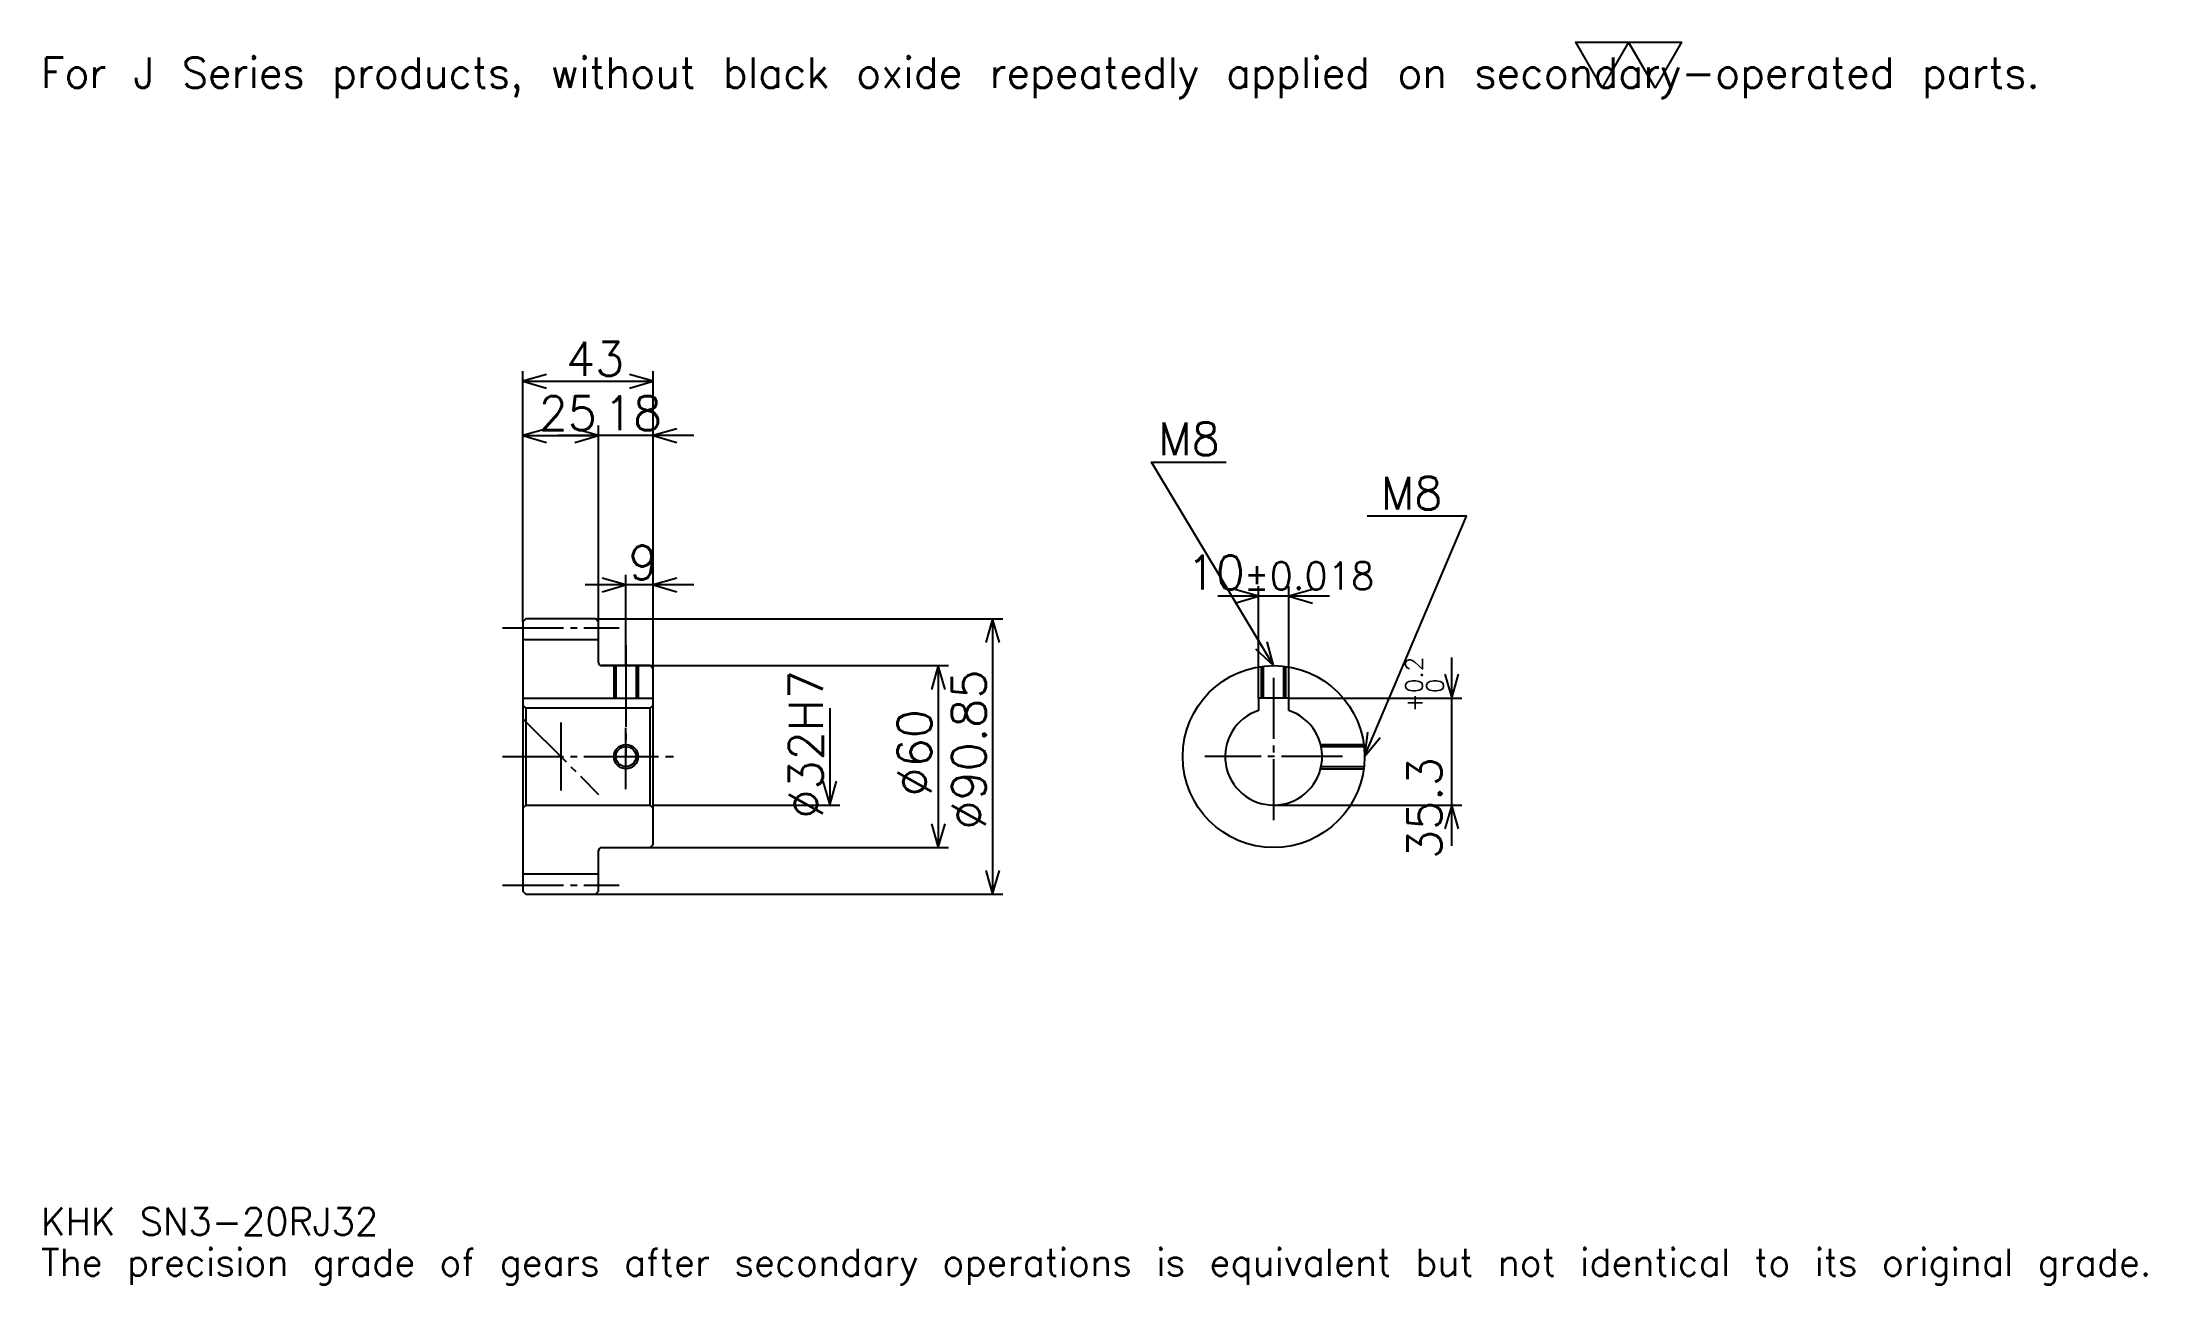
# Model space of a CAD drawing. Extents: x 23 to 717, y 8 to 418.
import ezdxf

# ---------------------------------------------------------------- set-up
doc = ezdxf.new("R2010")
doc.units = 0
doc.linetypes.add('DASHDOT', pattern=[26.869564, 20.152174, -2.23913, 2.23913, -2.23913])
doc.layers.get('0').update_dxf_attribs({"linetype": 'CONTINUOUS'})
doc.layers.add('DASHDOT', color=6, linetype='DASHDOT')
doc.styles.add('KANJI', font='TXT', dxfattribs={"bigfont": 'BIGFONT'})

msp = doc.modelspace()

# ---------------------------------------------------------------- linework, layer by layer
at = {"color": 5}
for p, q in [((181.369553, 227.915543), (181.369553, 309.643799)), ((181.369553, 306.285095), (224.369553, 306.285095)), ((224.369553, 227.915543), (224.369553, 309.643799)), ((206.369553, 227.915543), (206.369553, 291.730774)), ((181.369553, 288.37207), (206.369553, 288.37207)), ((237.804337, 288.37207), (192.934769, 288.37207)), ((237.804337, 239.111191), (201.934769, 239.111191)), ((215.369553, 227.915543), (215.369553, 242.469894)), ((424.021729, 201.789139), (424.021729, 238.734787)), ((434.021729, 201.789139), (434.021729, 238.734787)), ((447.456482, 235.376099), (410.586945, 235.376099)), ((181.369553, 226.915543), (181.369553, 227.915543)), ((205.369553, 227.915543), (224.369553, 227.915543)), ((206.369553, 226.915543), (206.369553, 227.915543)), ((215.369553, 212.489136), (215.369553, 227.915543)), ((215.369553, 212.489136), (215.369553, 227.915543)), ((224.369553, 227.915543), (339.684753, 227.915543)), ((224.369553, 211.489136), (224.369553, 227.915543)), ((336.32605, 227.915543), (336.32605, 137.062729)), ((207.369553, 212.489136), (224.369553, 212.489136)), ((224.369553, 212.489136), (321.771729, 212.489136)), ((318.413025, 212.489136), (318.413025, 152.489136)), ((487.760864, 153.054352), (487.760864, 215.223923)), ((434.021729, 201.789139), (491.119568, 201.789139)), ((282.586945, 198.489136), (282.586945, 166.489136)), ((224.369553, 166.489136), (285.945648, 166.489136)), ((429.021729, 166.489136), (491.119568, 166.489136)), ((207.369553, 152.489136), (224.369553, 152.489136)), ((224.369553, 152.489136), (321.771729, 152.489136)), ((205.369553, 137.062729), (224.369553, 137.062729)), ((224.369553, 137.062729), (339.684753, 137.062729))]:
    msp.add_line(p, q, dxfattribs=at)
at = {"color": 4}
for p, q in [((181.369553, 221.165543), (206.369553, 221.165543)), ((181.369553, 201.789139), (224.369553, 201.789139)), ((182.369553, 198.489136), (182.369553, 166.489136)), ((223.369553, 198.489136), (224.369553, 199.489136)), ((223.369553, 166.489136), (224.369553, 165.489136)), ((181.369553, 143.812729), (206.369553, 143.812729))]:
    msp.add_line(p, q, dxfattribs=at)
at = {"color": 7}
msp.add_line((193.869553, 193.684784), (193.869553, 171.293488), dxfattribs=at)
msp.add_lwpolyline([(537.391296, 403.043488), (528.658691, 418.180023), (563.589111, 418.180023), (554.856506, 403.043488), (546.123901, 418.180023), (537.391296, 403.043488)], dxfattribs=at)
at = {"color": 5}
for points in [[(189.206512, 308.524231), (181.369553, 306.285095), (189.206512, 304.04599)], [(216.532593, 304.04599), (224.369553, 306.285095), (216.532593, 308.524231)], [(189.206512, 290.611206), (181.369553, 288.37207), (189.206512, 286.132935)], [(198.532593, 286.132935), (206.369553, 288.37207), (198.532593, 290.611206)], [(198.532593, 286.132935), (206.369553, 288.37207), (198.532593, 290.611206)], [(232.206512, 290.611206), (224.369553, 288.37207), (232.206512, 286.132935)], [(429.021729, 212.489136), (388.717377, 279.663055), (413.347809, 279.663055)], [(459.021729, 182.489136), (492.608704, 261.75), (459.917358, 261.75)], [(207.532593, 236.87207), (215.369553, 239.111191), (207.532593, 241.350327)], [(232.206512, 241.350327), (224.369553, 239.111191), (232.206512, 236.87207)], [(416.184753, 233.136963), (424.021729, 235.376099), (416.184753, 237.615219)], [(441.858704, 237.615219), (434.021729, 235.376099), (441.858704, 233.136963)], [(338.565186, 220.078583), (336.32605, 227.915543), (334.086914, 220.078583)], [(423.069611, 218.057251), (429.021729, 212.489136), (426.909668, 220.361298)], [(320.652161, 204.652176), (318.413025, 212.489136), (316.173889, 204.652176)], [(485.521729, 209.626099), (487.760864, 201.789139), (490, 209.626099)], [(460.017761, 190.578598), (459.021729, 182.489136), (464.141113, 188.831329)], [(280.347809, 174.326096), (282.586945, 166.489136), (284.82608, 174.326096)], [(316.173889, 160.326096), (318.413025, 152.489136), (320.652161, 160.326096)], [(490, 158.652176), (487.760864, 166.489136), (485.521729, 158.652176)], [(334.086914, 144.899689), (336.32605, 137.062729), (338.565186, 144.899689)]]:
    msp.add_lwpolyline(points, dxfattribs=at)
at = {"color": 4}
for points in [[(206.369553, 213.489136), (206.369553, 226.915543), (205.369553, 227.915543), (182.369553, 227.915543), (181.369553, 226.915543), (181.369553, 165.489136)], [(207.369553, 152.489136), (223.369553, 152.489136), (224.369553, 153.489136), (224.369553, 211.489136), (223.369553, 212.489136), (207.369553, 212.489136)], [(211.369553, 212.489136), (211.369553, 201.789139)], [(212.044556, 212.489136), (212.044556, 201.789139)], [(218.69455, 212.489136), (218.69455, 201.789139)], [(219.369553, 212.489136), (219.369553, 201.789139)], [(425.021729, 201.789139), (425.021729, 212.221268)], [(425.696716, 201.789139), (425.696716, 212.304306)], [(432.346741, 201.789139), (432.346741, 212.304306)], [(433.021729, 201.789139), (433.021729, 212.221268)], [(434.021729, 197.68782), (434.021729, 201.789139), (424.021729, 201.789139), (424.021729, 197.68782)], [(181.369553, 165.489136), (182.369553, 166.489136), (223.369553, 166.489136), (223.369553, 198.489136), (182.369553, 198.489136), (181.369553, 199.489136)], [(444.513672, 186.489136), (458.753845, 186.489136)], [(444.672424, 185.814133), (458.836914, 185.814133)], [(444.513672, 178.489136), (458.753845, 178.489136)], [(444.672424, 179.164139), (458.836914, 179.164139)], [(181.369553, 165.489136), (181.369553, 138.062729), (182.369553, 137.062729), (205.369553, 137.062729), (206.369553, 138.062729), (206.369553, 151.489136)]]:
    msp.add_lwpolyline(points, dxfattribs=at)
for centre, radius in [((429.021729, 182.489136), 30), ((215.369553, 182.489136), 3.325)]:
    msp.add_circle(centre, radius, dxfattribs=at)
at = {"color": 7}
msp.add_circle((215.369553, 182.489136), 4, dxfattribs=at)
at = {"color": 4}
for centre, radius, start, end in [((207.369553, 213.489136), 1, 180, 270), ((429.021729, 182.489136), 16, 108.209957329, 71.790042671), ((207.369553, 151.489136), 1, 90, 180)]:
    msp.add_arc(centre, radius, start, end, dxfattribs=at)
at = {"layer": 'DASHDOT', "color": 7}
for p, q in [((174.652161, 224.915543), (213.086945, 224.915543)), ((215.369553, 212.489136), (215.369553, 182.489136)), ((429.021729, 208.506531), (429.021729, 159.771744)), ((181.369553, 194.989136), (206.369553, 169.989136)), ((174.652161, 182.489136), (231.086945, 182.489136)), ((451.739136, 182.489136), (406.304321, 182.489136)), ((174.652161, 140.062729), (213.086945, 140.062729))]:
    msp.add_line(p, q, dxfattribs=at)
for points in [[(215.369553, 219.206528), (215.369553, 195.071747)], [(215.369553, 171.771744), (215.369553, 193.206528)], [(204.652161, 182.489136), (226.086945, 182.489136)]]:
    msp.add_lwpolyline(points, dxfattribs=at)

# ---------------------------------------------------------------- texts
at = {"color": 7, "style": 'KANJI'}
for s, height, p in [('For J Series products, without black oxide repeatedly applied on secondary-operated parts.', 10.076087, (22.391304, 403.043488)), ('43', 11.195652, (195.592377, 308.076416)), ('25', 11.195652, (186.592377, 290.163361)), ('18', 11.195652, (208.092377, 290.163361)), ('M8', 10.747827, (390.956512, 281.902161)), ('M8', 10.747827, (464.39563, 263.989136)), ('9', 11.195652, (216.230957, 240.902496)), ('10', 11.195652, (400.313843, 237.615219)), ('%%p0.018', 8.956522, (419.233154, 237.615219)), ('KHK SN3-20RJ32', 8.956522, (22.391304, 24.630434)), ('The precision grade of gears after secondary operations is equivalent but not identical to its original grade.', 8.956522, (22.391304, 11.195652))]:
    msp.add_text(s, height=height, dxfattribs=at).set_placement(p)
for s, height, p in [('%%c32H7', 11.195652, (280.347809, 162.057068)), ('%%c90.85', 11.195652, (334.086914, 158.418488)), ('0.2', 5.597826, (478.132568, 203.4151)), ('+', 5.597826, (478.132568, 197.145538)), ('0', 5.597826, (485.073914, 203.4151)), ('%%c60', 11.195652, (316.173889, 169.334244)), ('35.3', 11.195652, (484.402161, 148.686325))]:
    msp.add_text(s, height=height, rotation=90, dxfattribs=at).set_placement(p)

doc.saveas('drawing.dxf')
